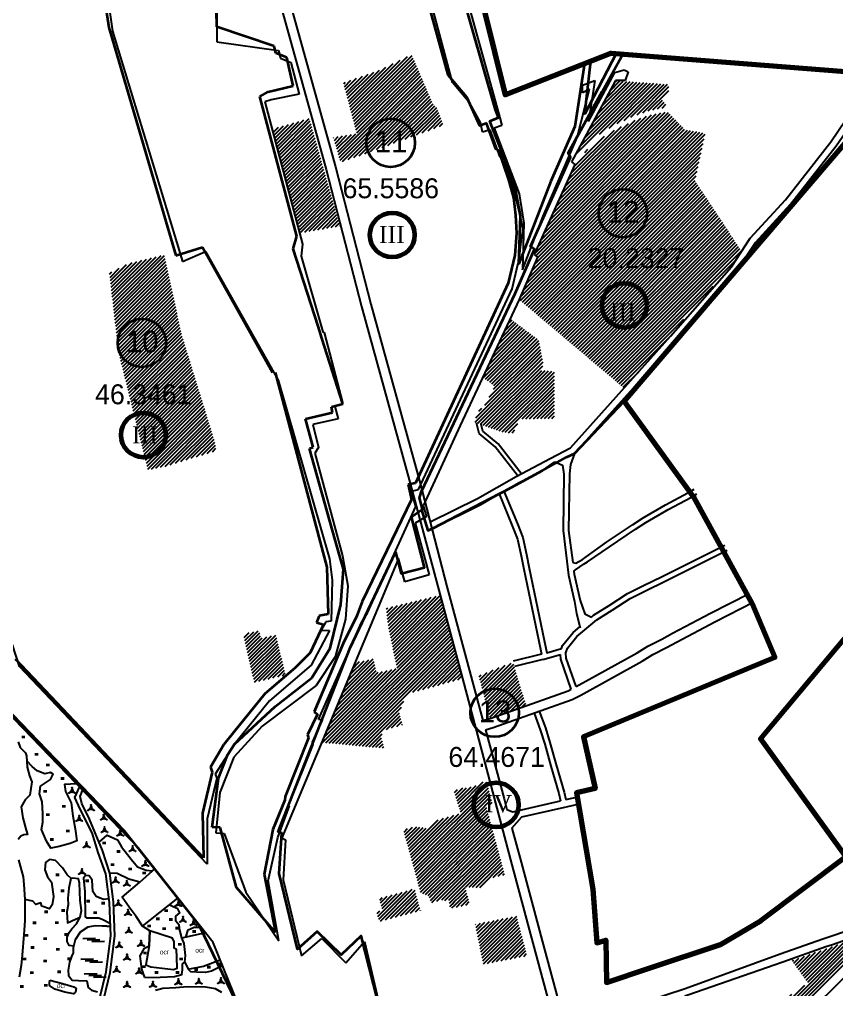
# Model space of a CAD drawing. Header units: millimetres. Extents: x 1378883 to 1389511, y 5662980 to 5673292.
# Drawn here: x 1382890 to 1384079, y 5669874 to 5671286 of the extents above; entities that cross this region are included whole.
import ezdxf
from ezdxf.enums import TextEntityAlignment as Align

# ---------------------------------------------------------------- set-up
doc = ezdxf.new("R2010")
doc.units = ezdxf.units.MM
doc.layers.add('_5Інше', color=252, linetype='Continuous', lineweight=25)
for name, color, linetype in [('N-raion', 1, 'Continuous'), ('zona', 3, 'Continuous'), ('вулиці', 7, 'Continuous'), ('ВулНазва', 7, 'Continuous'), ('КартаСкан', 252, 'Continuous'), ('межа по генплану', 7, 'Continuous'), ('район', 6, 'Continuous'), ('Умовні познач', 7, 'Continuous')]:
    doc.layers.add(name, color=color, linetype=linetype)
doc.layers.get('ВулНазва').off()
picture_1 = doc.add_image_def('image1.tif', size_in_pixel=(29607, 29619))
pattern_1 = [(45, (2.4066, 2.8008), (-2.6516504294, 2.6516504294), [])]

# ---------------------------------------------------------------- blocks, each defined once
blk = doc.blocks.new('ЛвЗд')
at = {"layer": '_5Інше', "color": 204, "linetype": 'Continuous'}
for points in [[(46603.769, 28972.58), (46451, 29558)], [(46264.21, 29411.126), (46261.16, 29033.646)], [(46082.469, 29244.72), (46109.104, 29050.417)], [(46589, 29228), (46672.255, 28920.883)], [(46109.104, 29050.417), (46209.178, 28714.395)], [(46261.16, 29033.646), (46350.786, 29020.939)], [(46350.786, 29020.939), (46353.526, 29009.557)], [(46353.526, 29009.557), (46368.51, 29003.339)], [(46368.51, 29003.339), (46380.56, 28956.866)], [(46801.007, 28914.484), (46840.037, 28985.805)], [(46840.037, 28985.805), (46853.45, 28989.738)], [(46853.45, 28989.738), (46859.46, 28986.731)], [(46859.46, 28986.731), (46854.824, 28974.25)], [(46628.874, 28942.365), (46603.769, 28972.58)], [(46792.735, 28967.804), (46810.959, 28974.523)], [(46792.864, 28956.649), (46792.735, 28967.804)], [(46810.959, 28974.523), (46801.007, 28914.484)], [(46840.868, 28973.992), (46823.911, 28942.454)], [(46854.824, 28974.25), (46840.868, 28973.992)], [(46339.661, 28948.769), (46330.216, 28946.004)], [(46380.56, 28956.866), (46339.661, 28948.769)], [(46784.64, 28891.653), (46802.92, 28961.902)], [(46802.92, 28961.902), (46792.864, 28956.649)], [(46330.216, 28946.004), (46383.96, 28738.523)], [(46644.196, 28914.119), (46628.874, 28942.365)], [(46823.911, 28942.454), (46775.975, 28855.858)], [(46672.255, 28920.883), (46675.193, 28909.679)], [(46647.005, 28900.245), (46644.196, 28914.119)], [(46675.193, 28909.679), (46663.968, 28905.836)], [(46657.931, 28903.549), (46647.005, 28900.245)], [(46672.381, 28863.278), (46657.931, 28903.549)], [(46663.968, 28905.836), (46699.824, 28809.95)], [(46734.546, 28777.267), (46784.64, 28891.653)], [(46673.781, 28863.677), (46672.381, 28863.278)], [(46684.823, 28837.645), (46673.781, 28863.677)], [(46780.917, 28852.084), (46720.884, 28721.378)], [(46775.975, 28855.858), (46780.917, 28852.084)], [(46693.989, 28808.494), (46684.823, 28837.645)], [(46699.911, 28782.011), (46693.989, 28808.494)], [(46699.824, 28809.95), (46706.319, 28767.198)], [(46705.415, 28758.83), (46699.911, 28782.011)], [(46704.12, 28699.019), (46734.546, 28777.267)], [(46706.319, 28767.198), (46704.12, 28699.019)], [(46701.41, 28732.807), (46705.415, 28758.83)], [(46383.96, 28738.523), (46381.621, 28721.157)], [(46209.178, 28714.395), (46242.84, 28728.604)], [(46242.84, 28728.604), (46347.136, 28540.541)], [(46698.457, 28707.956), (46701.41, 28732.807)], [(46381.621, 28721.157), (46412.887, 28610.476)], [(46688.774, 28671.443), (46697.599, 28708.796)], [(46697.599, 28708.796), (46698.457, 28707.956)], [(46726.048, 28717.761), (46698.955, 28656.266)], [(46720.884, 28721.378), (46726.048, 28717.761)], [(46550.607, 28380.221), (46688.774, 28671.443)], [(46698.955, 28656.266), (46611.815, 28472.916)], [(46412.887, 28610.476), (46414.803, 28609.783)], [(46414.803, 28609.783), (46441.206, 28505.677)], [(46347.136, 28540.541), (46420.436, 28279.844)], [(45968.277, 28125.852), (45841.304, 28526.063)], [(46441.206, 28505.677), (46429.405, 28502.023)], [(46429.405, 28502.023), (46434.361, 28483.708)], [(46434.361, 28483.708), (46397.397, 28475.858)], [(46397.397, 28475.858), (46405.606, 28442.188)], [(46611.815, 28472.916), (46557.181, 28356.285)], [(46405.606, 28442.188), (46399.952, 28433.939)], [(46399.952, 28433.939), (46439.312, 28284.151)], [(46540.577, 28377.931), (46550.607, 28380.221)], [(46546.446, 28355.562), (46540.577, 28377.931)], [(46475.198, 28201.242), (46546.446, 28355.562)], [(46557.181, 28356.285), (46562.072, 28340.892)], [(46562.072, 28340.892), (46545.527, 28331.027)], [(46545.527, 28331.027), (46565.672, 28255.99)], [(46520.792, 28279.703), (46348.954, 27874.137)], [(46420.436, 28279.844), (46424.243, 28248.984)], [(46439.312, 28284.151), (46446.822, 28240.345)], [(46529.844, 28245.762), (46520.792, 28279.703)], [(46424.243, 28248.984), (46422.382, 28189.147)], [(46565.672, 28255.99), (46529.844, 28245.762)], [(46446.822, 28240.345), (46443.136, 28192.046)], [(46466.319, 28187), (46475.198, 28201.242)], [(46403, 28046), (46466.319, 28187)], [(46414.659, 28188.343), (46407.612, 28176.12)], [(46422.382, 28189.147), (46414.659, 28188.343)], [(46443.136, 28192.046), (46428.045, 28137.126)], [(46420.033, 28175.434), (46393.006, 28125.111)], [(46407.612, 28176.12), (46420.033, 28175.434)], [(46139.335, 27860.789), (45882.635, 28130.472)], [(46428.045, 28137.126), (46400.122, 28095.801)], [(46239.973, 27836.262), (45968.277, 28125.852)], [(46393.006, 28125.111), (46331.722, 28073.761)], [(46400.122, 28095.801), (46320.97, 28037.075)], [(46331.722, 28073.761), (46280.677, 28011.043)], [(46394, 28013), (46409, 28045)], [(46409, 28045), (46403, 28046)], [(46320.97, 28037.075), (46279.646, 27992.089)], [(46280.677, 28011.043), (46252.352, 27967.633)], [(46359.295, 27921.749), (46395, 28010)], [(46395, 28010), (46394, 28013)], [(46279.646, 27992.089), (46258.894, 27940.769)], [(46254.764, 27961.789), (46239.997, 27902.338)], [(46252.352, 27967.633), (46254.764, 27961.789)], [(46258.894, 27940.769), (46252.729, 27881.99)], [(46343.068, 27874.678), (46360.159, 27920.699)], [(46360.159, 27920.699), (46359.295, 27921.749)], [(46239.997, 27902.338), (46239.973, 27836.262)], [(46252.729, 27881.99), (46264.615, 27881.109)], [(46264.615, 27881.109), (46295.749, 27795.23)], [(46328.568, 27811.614), (46343.068, 27874.678)], [(46348.954, 27874.137), (46354.23, 27871.073)], [(46354.23, 27871.073), (46350.427, 27812.848)], [(46247.786, 27722.554), (46139.335, 27860.789)], [(46343.485, 27724.419), (46328.568, 27811.614)], [(46350.427, 27812.848), (46376.535, 27701.961)], [(46295.749, 27795.23), (46343.485, 27724.419)], [(46285.81, 27627.336), (46247.786, 27722.554)], [(46376.535, 27701.961), (46406.121, 27727.407)], [(46406.121, 27727.407), (46440.74, 27691.61)], [(46440.74, 27691.61), (46468.222, 27722.705)], [(46468.222, 27722.705), (46489.612, 27629.007)]]:
    blk.add_lwpolyline(points, dxfattribs=at)

msp = doc.modelspace()

# ---------------------------------------------------------------- hatches: boundary and pattern name
at = {"layer": 'вулиці', "lineweight": -2}
h = msp.add_hatch(dxfattribs=at)
h.set_pattern_fill('ANSI31', color=12, scale=30, style=0)
h.set_pattern_definition(pattern_1)
h.paths.add_polyline_path([(1383417.9, 5671214.1), (1383395.1, 5671205.9), (1383361.8, 5671194), (1383381.4, 5671120.2), (1383347.2, 5671114.6), (1383357.7, 5671078.6), (1383387.2, 5671088.8), (1383394.7, 5671091.5), (1383505.6, 5671132), (1383506.5, 5671135.9), (1383496.8, 5671160), (1383493, 5671161.4), (1383461.1, 5671235.5)])
h.paths.add_polyline_path([(1383362.3, 5671156.3), (1383489, 5671156.3), (1383489, 5671163.8), (1383362.3, 5671163.8)], flags=25)
h = msp.add_hatch(dxfattribs=at)
h.set_pattern_fill('ANSI31', color=12, scale=30, style=0)
h.set_pattern_definition(pattern_1)
h.paths.add_polyline_path([(1383806.2, 5671153.6), (1383832, 5671158.7), (1383831.2, 5671162.3), (1383826.2, 5671169), (1383834.9, 5671179.3), (1383835.7, 5671191.8), (1383757.6, 5671197.3), (1383740.9, 5671165.6), (1383694, 5671079.5), (1383710, 5671099.3), (1383728.6, 5671115.7), (1383754.7, 5671132.1), (1383784.5, 5671146)])
h.paths.add_polyline_path([(1383763, 5671168.4), (1383810.5, 5671168.4), (1383810.5, 5671175.9), (1383763, 5671175.9)], flags=24)
h = msp.add_hatch(dxfattribs=at)
h.set_pattern_fill('ANSI31', color=12, scale=30, style=0)
h.set_pattern_definition(pattern_1)
h.paths.add_polyline_path([(1383873.7, 5671051.5), (1383888.3, 5671120.8), (1383858.9, 5671126), (1383833.7, 5671152.2), (1383807.7, 5671147.1), (1383786.8, 5671139.8), (1383757.7, 5671126.2), (1383732.4, 5671110.3), (1383714.6, 5671094.7), (1383698.2, 5671074.5), (1383639.1, 5670944), (1383644.3, 5670940.4), (1383617.7, 5670878.7), (1383770.3, 5670749.8), (1383837.8, 5670825.2), (1383846.9, 5670835.5), (1383845.5, 5670836.8), (1383873.1, 5670867.4), (1383930.6, 5670932.6), (1383941.3, 5670948.9), (1383914.8, 5670989.5)])
h.paths.add_polyline_path([(1383760, 5670938.4), (1383807.5, 5670938.4), (1383807.5, 5670945.9), (1383760, 5670945.9)], flags=24)
h = msp.add_hatch(dxfattribs=at)
h.set_pattern_fill('ANSI31', color=2, scale=30, style=0)
h.set_pattern_definition(pattern_1)
h.paths.add_polyline_path([(1383300, 5670975.9), (1383356.7, 5670985.6), (1383312.3, 5671142.3), (1383258.7, 5671127)])
h.paths.add_polyline_path([(1383256.3, 5671043.7), (1383354.6, 5671043.7), (1383354.6, 5671051.2), (1383256.3, 5671051.2)], flags=9)
h = msp.add_hatch(dxfattribs=at)
h.set_pattern_fill('ANSI31', color=12, scale=30, style=0)
h.set_pattern_definition(pattern_1)
h.paths.add_polyline_path([(1383034.6, 5670801.7), (1383077.2, 5670630.7), (1383103.4, 5670635.8), (1383176.9, 5670658.7), (1383173, 5670676.8), (1383126.5, 5670827.3), (1383101.2, 5670943.8), (1383049.2, 5670931.1), (1383021.2, 5670917.1)])
h.paths.add_polyline_path([(1383014.5, 5670771.2), (1383152.4, 5670771.2), (1383152.4, 5670779.9), (1383014.5, 5670779.9)], flags=9)
h = msp.add_hatch(dxfattribs=at)
h.set_pattern_fill('ANSI31', color=164, scale=30, style=0)
h.set_pattern_definition(pattern_1)
h.paths.add_polyline_path([(1383649.9, 5670800.2), (1383646.7, 5670817.2), (1383645.1, 5670820.5), (1383604.5, 5670850.8), (1383564.6, 5670765.6), (1383582.6, 5670752.1), (1383566, 5670721.7), (1383560, 5670718.4), (1383554.7, 5670706.6), (1383553, 5670699.8), (1383592.9, 5670685.7), (1383602.6, 5670684.4), (1383609.5, 5670684.7), (1383618.2, 5670704.6), (1383669.1, 5670705.5), (1383668.7, 5670774.2), (1383648.8, 5670775.5), (1383652.8, 5670784.7)])
h.paths.add_polyline_path([(1383583.2, 5670722.7), (1383647, 5670722.7), (1383647, 5670731.4), (1383583.2, 5670731.4)], flags=24)
h = msp.add_hatch(dxfattribs=at)
h.set_pattern_fill('ANSI31', color=12, scale=30, style=0)
h.set_pattern_definition(pattern_1)
h.paths.add_polyline_path([(1383440.2, 5670341.4), (1383410.1, 5670335.3), (1383405.7, 5670355.4), (1383378.6, 5670349.9), (1383330.2, 5670233.7), (1383421.2, 5670225.3), (1383416.1, 5670244.1), (1383418.2, 5670245), (1383417, 5670250.4), (1383448.1, 5670259.5), (1383443, 5670276.1), (1383451, 5670297.8), (1383456.8, 5670305.2), (1383535.2, 5670326.5), (1383520.7, 5670379.3), (1383520.8, 5670380.3), (1383502.5, 5670448.2), (1383424.3, 5670429.1), (1383425, 5670422.8), (1383427.1, 5670403.1), (1383428.6, 5670394.8)])
h.paths.add_polyline_path([(1383405.8, 5670305.4), (1383452.9, 5670305.4), (1383452.9, 5670311.7), (1383405.8, 5670311.7)], flags=24)
h = msp.add_hatch(dxfattribs=at)
h.set_pattern_fill('ANSI31', color=12, scale=30, style=0)
h.set_pattern_definition([(45, (-5.4457, -3.591), (-2.6516504294, 2.6516504294), [])])
h.paths.add_polyline_path([(1383277.8, 5670331.7), (1383263.5, 5670390), (1383242, 5670385.8), (1383239, 5670396.4), (1383218.4, 5670392.3), (1383216.4, 5670389.4), (1383232.1, 5670321.2)])
h.paths.add_polyline_path([(1383224.3, 5670355.2), (1383271.4, 5670355.2), (1383271.4, 5670361.5), (1383224.3, 5670361.5)], flags=24)
h = msp.add_hatch(dxfattribs=at)
h.set_pattern_fill('ANSI31', color=2, scale=30, style=0)
h.set_pattern_definition(pattern_1)
h.paths.add_polyline_path([(1383575.4, 5670268.8), (1383587.5, 5670272.8), (1383628.1, 5670287.2), (1383618.9, 5670316), (1383608.9, 5670350.2), (1383604.9, 5670348.8), (1383596.7, 5670345.7), (1383558.8, 5670330.8)])
h.paths.add_polyline_path([(1383562, 5670307.5), (1383622.8, 5670307.5), (1383622.8, 5670312.5), (1383562, 5670312.5)], flags=25)
h = msp.add_hatch(dxfattribs=at)
h.set_pattern_fill('ANSI31', color=2, scale=30, style=0)
h.set_pattern_definition(pattern_1)
h.paths.add_polyline_path([(1383570, 5670177.3), (1383560.8, 5670174.8), (1383561.6, 5670172.6), (1383540.8, 5670167), (1383540.3, 5670168.9), (1383522.4, 5670163.4), (1383532.7, 5670130.8), (1383569.5, 5670141.7), (1383578.7, 5670144.4)])
h.paths.add_polyline_path([(1383520.8, 5670148.6), (1383580, 5670148.6), (1383580, 5670156.1), (1383520.8, 5670156.1)], flags=9)
h = msp.add_hatch(dxfattribs=at)
h.set_pattern_fill('ANSI31', color=2, scale=30, style=0)
h.set_pattern_definition(pattern_1)
h.paths.add_polyline_path([(1383569.5, 5670141.6), (1383532.7, 5670130.7), (1383493.7, 5670119.2), (1383485.1, 5670108.3), (1383487, 5670100.4), (1383502.8, 5670105.1), (1383513.1, 5670098.5), (1383518.1, 5670097.4), (1383538.8, 5670022.8), (1383562.2, 5670022.4), (1383569.6, 5670031.6), (1383573.2, 5670033.3), (1383580.9, 5670037.3), (1383596.7, 5670040.9)])
h.paths.add_polyline_path([(1383497.2, 5670088.4), (1383603, 5670088.4), (1383603, 5670095.9), (1383497.2, 5670095.9)], flags=9)
h = msp.add_hatch(dxfattribs=at)
h.set_pattern_fill('ANSI31', color=2, scale=30, style=0)
h.set_pattern_definition(pattern_1)
h.paths.add_polyline_path([(1383518.1, 5670097.4), (1383513.1, 5670098.5), (1383502.8, 5670105.1), (1383487, 5670100.4), (1383485.1, 5670108.3), (1383466.3, 5670111.2), (1383449, 5670106.4), (1383455.4, 5670083.6), (1383525.4, 5670070.4)])
h.paths.add_polyline_path([(1383525.4, 5670070.4), (1383455.4, 5670083.6), (1383456.1, 5670080.8), (1383458.1, 5670073.9), (1383461.2, 5670062.6), (1383468.6, 5670035.5), (1383528.8, 5670057.7)])
h.paths.add_polyline_path([(1383510.8, 5670088.2), (1383589.3, 5670088.2), (1383589.3, 5670096.1), (1383510.8, 5670096.1)], flags=9)
h.paths.add_polyline_path([(1383454.2, 5670049.8), (1383529.9, 5670049.8), (1383529.9, 5670059.7), (1383454.2, 5670059.7)], flags=9)
h = msp.add_hatch(dxfattribs=at)
h.set_pattern_fill('ANSI31', color=2, scale=30, style=0)
h.set_pattern_definition(pattern_1)
h.paths.add_polyline_path([(1383532.5, 5670044.2), (1383528.8, 5670057.7), (1383468.6, 5670035.5), (1383470.5, 5670028.4), (1383472.1, 5670022.5), (1383543.3, 5670007.2), (1383538.8, 5670022.8)])
h.paths.add_polyline_path([(1383454.2, 5670049.8), (1383529.9, 5670049.8), (1383529.9, 5670059.7), (1383454.2, 5670059.7)], flags=9)
h = msp.add_hatch(dxfattribs=at)
h.set_pattern_fill('ANSI31', color=2, scale=30, style=0)
h.set_pattern_definition(pattern_1)
h.paths.add_polyline_path([(1383413.9, 5670006.4), (1383418.7, 5669989.5), (1383410, 5669987.1), (1383414, 5669972.8), (1383473.9, 5669989), (1383465.3, 5670020.6)])
h.paths.add_polyline_path([(1383403.3, 5669994.8), (1383489.6, 5669994.8), (1383489.6, 5670003.5), (1383403.3, 5670003.5)], flags=9)
h = msp.add_hatch(dxfattribs=at)
h.set_pattern_fill('ANSI31', color=2, scale=30, style=0)
h.set_pattern_definition(pattern_1)
h.paths.add_polyline_path([(1383532.4, 5670009.6), (1383498.9, 5670016.8), (1383502.5, 5670003.7), (1383507, 5670004.9), (1383510.6, 5670002.6), (1383515.1, 5670003.8), (1383517.1, 5669992), (1383517.7, 5669992.1), (1383521, 5669996.1), (1383520.5, 5669996), (1383519.6, 5670001), (1383526.2, 5670002.2)])
h.paths.add_polyline_path([(1383498.9, 5670016.8), (1383472.1, 5670022.5), (1383474.2, 5670014.8), (1383486.4, 5670010.1), (1383489.2, 5670000.2), (1383490.9, 5670000.6), (1383502.5, 5670003.7)])
h = msp.add_hatch(dxfattribs=at)
h.set_pattern_fill('ANSI31', color=2, scale=30, style=0)
h.set_pattern_definition(pattern_1)
h.paths.add_polyline_path([(1383543.3, 5670007.2), (1383532.4, 5670009.6), (1383526.2, 5670002.2), (1383529.4, 5670002.8), (1383530.3, 5669997.8), (1383546.1, 5669997.9)])
h.paths.add_polyline_path([(1383546.1, 5669997.9), (1383530.3, 5669997.8), (1383521, 5669996.1), (1383517.7, 5669992.1)])
h = msp.add_hatch(dxfattribs=at)
h.set_pattern_fill('ANSI31', color=2, scale=30, style=0)
h.set_pattern_definition(pattern_1)
h.paths.add_polyline_path([(1383519.6, 5670001), (1383520.5, 5669996), (1383530.3, 5669997.8), (1383529.4, 5670002.8)])
h = msp.add_hatch(dxfattribs=at)
h.set_pattern_fill('ANSI31', color=12, scale=30, style=0)
h.set_pattern_definition(pattern_1)
h.paths.add_polyline_path([(1383613.8, 5669980.9), (1383553.7, 5669968.8), (1383565.4, 5669910.6), (1383629.2, 5669922.9)])
h.paths.add_polyline_path([(1383552.3, 5669943.5), (1383633.9, 5669943.5), (1383633.9, 5669951), (1383552.3, 5669951)], flags=9)
h = msp.add_hatch(dxfattribs=at)
h.set_pattern_fill('ANSI31', color=5, scale=30, style=0)
h.set_pattern_definition(pattern_1)
h.paths.add_polyline_path([(1384014.5, 5669916), (1384037.8, 5669884), (1384021.8, 5669871), (1384006.8, 5669862.4), (1384001.4, 5669858.8), (1383987.2, 5669854.3), (1383980.7, 5669860.3), (1383970.4, 5669849.9), (1383954.9, 5669839.4), (1383988.8, 5669805.4), (1384114.9, 5669930), (1384099.6, 5669945.4)])
h.paths.add_polyline_path([(1384046.6, 5669904.3), (1384077.1, 5669904.3), (1384077.1, 5669910.5), (1384046.6, 5669910.5)], flags=24)
h.paths.add_polyline_path([(1383968.8, 5669762.1), (1384055.4, 5669845.1), (1384038.8, 5669862.5), (1383952.2, 5669779.4)], flags=9)

# ---------------------------------------------------------------- linework, layer by layer
at = {"layer": 'N-raion', "color": 1, "lineweight": 35}
for centre in [(1383430.4, 5671106.7), (1383768.4, 5671004.2), (1383068.3, 5670815.3), (1383581.8, 5670276.7)]:
    msp.add_circle(centre, 35.2, dxfattribs=at)
at = {"layer": 'zona', "color": 3, "lineweight": 60}
for centre in [(1383432.7, 5670972.5), (1383770.6, 5670870), (1383070.6, 5670681.1), (1383584, 5670142.6)]:
    msp.add_circle(centre, 32.5, dxfattribs=at)
at = {"layer": 'вулиці', "color": 7, "lineweight": -2}
for p, q in [((1382894.8, 5670239.7), (1382894.8, 5670243.3)), ((1382897.2, 5670239.7), (1382897.2, 5670243.3)), ((1382914.1, 5670214.4), (1382914.1, 5670218)), ((1382916.5, 5670214.4), (1382916.5, 5670218)), ((1382930.5, 5670198.9), (1382930.5, 5670202.5)), ((1382932.9, 5670198.9), (1382932.9, 5670202.5)), ((1382952, 5670179.3), (1382952, 5670182.9)), ((1382954.4, 5670179.3), (1382954.4, 5670182.9)), ((1382926.5, 5670160.6), (1382926.5, 5670164.2)), ((1382928.9, 5670160.6), (1382928.9, 5670164.2)), ((1382953.6, 5670138.6), (1382953.6, 5670142.2)), ((1382956, 5670138.6), (1382956, 5670142.2)), ((1382930.3, 5670126.5), (1382930.3, 5670130.1)), ((1382932.7, 5670126.5), (1382932.7, 5670130.1)), ((1382959.5, 5670102.9), (1382959.5, 5670106.5)), ((1382961.9, 5670102.9), (1382961.9, 5670106.5)), ((1382936.2, 5670090.3), (1382936.2, 5670093.9)), ((1382938.6, 5670090.3), (1382938.6, 5670093.9)), ((1382944.4, 5670038.9), (1382944.4, 5670042.5)), ((1382946.8, 5670038.9), (1382946.8, 5670042.5)), ((1382987.9, 5670030.3), (1382987.9, 5670033.9)), ((1382990.3, 5670030.3), (1382990.3, 5670033.9)), ((1382951.6, 5670015.7), (1382951.6, 5670019.3)), ((1382954, 5670015.7), (1382954, 5670019.3)), ((1382989, 5670000.6), (1382989, 5670004.2)), ((1382991.4, 5670000.6), (1382991.4, 5670004.2)), ((1383010.9, 5669997.7), (1383010.9, 5670001.3)), ((1383013.3, 5669997.7), (1383013.3, 5670001.3)), ((1382927.9, 5669985), (1382927.9, 5669988.6)), ((1382930.3, 5669985), (1382930.3, 5669988.6)), ((1382952.6, 5669987), (1382952.6, 5669990.6)), ((1382955, 5669987), (1382955, 5669990.6)), ((1382999.3, 5669983.9), (1382999.3, 5669987.5)), ((1383001.7, 5669983.9), (1383001.7, 5669987.5)), ((1382911.2, 5669969.1), (1382911.2, 5669972.7)), ((1382913.6, 5669969.1), (1382913.6, 5669972.7)), ((1382943.4, 5669969.3), (1382943.4, 5669972.9)), ((1382945.8, 5669969.3), (1382945.8, 5669972.9)), ((1382899.5, 5669950.8), (1382899.5, 5669954.4)), ((1382901.9, 5669950.8), (1382901.9, 5669954.4)), ((1382926.4, 5669946), (1382926.4, 5669949.6)), ((1382928.8, 5669946), (1382928.8, 5669949.6)), ((1382957.3, 5669952), (1382957.3, 5669955.6)), ((1382959.7, 5669952), (1382959.7, 5669955.6)), ((1382908.2, 5669933.1), (1382908.2, 5669936.7)), ((1382910.6, 5669933.1), (1382910.6, 5669936.7)), ((1382945.1, 5669930.6), (1382945.1, 5669934.2)), ((1382947.5, 5669930.6), (1382947.5, 5669934.2)), ((1382896.7, 5669916.4), (1382896.7, 5669920)), ((1382899.1, 5669916.4), (1382899.1, 5669920)), ((1382926.7, 5669913.4), (1382926.7, 5669917)), ((1382929.1, 5669913.4), (1382929.1, 5669917)), ((1382961.6, 5669916.7), (1382961.6, 5669920.3)), ((1382964, 5669916.7), (1382964, 5669920.3)), ((1382907, 5669896.6), (1382907, 5669900.2)), ((1382909.4, 5669896.6), (1382909.4, 5669900.2)), ((1382947.1, 5669897.6), (1382947.1, 5669901.2)), ((1382949.5, 5669897.6), (1382949.5, 5669901.2)), ((1382892.5, 5669876.4), (1382892.5, 5669880)), ((1382894.9, 5669876.4), (1382894.9, 5669880)), ((1382927.4, 5669877.9), (1382927.4, 5669881.5)), ((1382929.8, 5669877.9), (1382929.8, 5669881.5))]:
    msp.add_line(p, q, dxfattribs=at)
at = {"layer": 'вулиці', "color": 7}
for p, q in [((1383012.6, 5670085.4), (1383012.6, 5670089)), ((1383015, 5670085.4), (1383015, 5670089)), ((1383033.3, 5670073), (1383033.3, 5670076.6)), ((1383035.7, 5670073), (1383035.7, 5670076.6)), ((1383024.4, 5670053.8), (1383024.4, 5670057.4)), ((1383026.8, 5670053.8), (1383026.8, 5670057.4)), ((1383050.1, 5670047.4), (1383050.1, 5670051)), ((1383052.5, 5670047.4), (1383052.5, 5670051)), ((1383070.8, 5670041.5), (1383070.8, 5670045.1)), ((1383073.2, 5670041.5), (1383073.2, 5670045.1)), ((1383090.6, 5669974.9), (1383090.6, 5669978.5)), ((1383093, 5669974.9), (1383093, 5669978.5)), ((1383102.8, 5669986.7), (1383102.8, 5669990.3)), ((1383105.2, 5669986.7), (1383105.2, 5669990.3)), ((1383078.1, 5669964.5), (1383078.1, 5669968.1)), ((1383080.5, 5669964.5), (1383080.5, 5669968.1)), ((1383099.6, 5669960.5), (1383099.6, 5669964.1)), ((1383102, 5669960.5), (1383102, 5669964.1)), ((1383109.7, 5669973.9), (1383109.7, 5669977.5)), ((1383112.1, 5669973.9), (1383112.1, 5669977.5)), ((1383118.5, 5669961.2), (1383118.5, 5669964.8)), ((1383120.9, 5669961.2), (1383120.9, 5669964.8)), ((1383143.5, 5669956.4), (1383143.5, 5669960)), ((1383145.9, 5669956.4), (1383145.9, 5669960)), ((1383122.7, 5669937.7), (1383122.7, 5669941.3)), ((1383125.1, 5669937.7), (1383125.1, 5669941.3)), ((1383071.9, 5669925), (1383071.9, 5669928.6)), ((1383074.3, 5669925), (1383074.3, 5669928.6)), ((1383070.2, 5669905.1), (1383070.2, 5669908.7)), ((1383072.6, 5669905.1), (1383072.6, 5669908.7)), ((1383124.5, 5669916.4), (1383124.5, 5669920)), ((1383126.9, 5669916.4), (1383126.9, 5669920)), ((1383164.9, 5669904.4), (1383164.9, 5669908)), ((1383167.3, 5669904.4), (1383167.3, 5669908)), ((1383181.7, 5669908.8), (1383181.7, 5669912.4)), ((1383184.1, 5669908.8), (1383184.1, 5669912.4)), ((1383088.8, 5669896.7), (1383088.8, 5669900.3)), ((1383091.2, 5669896.7), (1383091.2, 5669900.3)), ((1383119.2, 5669896.7), (1383119.2, 5669900.3)), ((1383121.6, 5669896.7), (1383121.6, 5669900.3)), ((1383146.2, 5669900.9), (1383146.2, 5669904.5)), ((1383148.6, 5669900.9), (1383148.6, 5669904.5))]:
    msp.add_line(p, q, dxfattribs=at)
for points in [[(1383111.9, 5671900.8), (1383145.8, 5671763.9), (1383179.7, 5671640.4), (1383231.3, 5671451.4), (1383267.8, 5671316.8), (1383336.5, 5671068.1), (1383388, 5670868.4), (1383458.9, 5670610.8), (1383502.5, 5670448.2), (1383535.2, 5670326.5), (1383606.7, 5670055.4), (1383637.5, 5669941), (1383667.3, 5669829.4), (1383714.5, 5669655.6), (1383726.2, 5669604.9), (1383729.2, 5669576.5)], [(1383130.1, 5671885.4), (1383159.3, 5671767.5), (1383193.2, 5671644.1), (1383244.8, 5671455), (1383281.3, 5671320.5), (1383350, 5671071.7), (1383401.5, 5670872), (1383472.4, 5670614.4), (1383512.1, 5670460.8), (1383564.6, 5670265.7)], [(1383487.9, 5670554.6), (1383556.9, 5670589), (1383612.9, 5670621), (1383646.2, 5670638.3), (1383662.4, 5670647.1), (1383692, 5670662.7), (1383758.8, 5670737), (1383837.8, 5670825.2), (1383926.4, 5670926.2), (1383953.9, 5670968.1), (1384004.9, 5671023.8), (1384070.9, 5671108.4), (1384092.6, 5671139.6)], [(1383698, 5670654.4), (1383766.2, 5670730.3), (1383845.3, 5670818.6), (1383934.4, 5670920.1), (1383961.8, 5670961.9), (1384012.6, 5671017.3), (1384078.9, 5671102.4), (1384100.8, 5671133.9)], [(1383615, 5670622.1), (1383582.7, 5670664.1), (1383559.1, 5670683.6), (1383555.3, 5670699)], [(1383620.4, 5670625), (1383587, 5670668.3), (1383564.5, 5670687), (1383562.1, 5670696.6)], [(1383595.2, 5670599.4), (1383617.7, 5670612.3), (1383651.4, 5670629.7), (1383669.5, 5670642.1)], [(1383669.5, 5670642.1), (1383680.4, 5670637.3), (1383682.6, 5670624.3), (1383681.5, 5670542), (1383689.5, 5670477.3), (1383698.2, 5670438.8), (1383701.1, 5670421.2), (1383706.1, 5670400.6)], [(1383698, 5670654.4), (1383692.3, 5670638.4), (1383690.6, 5670624.9), (1383689.5, 5670542.4), (1383695.4, 5670495.4)], [(1383595.2, 5670599.4), (1383614.9, 5670552.1), (1383622.9, 5670532), (1383628.2, 5670507), (1383632, 5670487.4), (1383656.3, 5670371), (1383657.7, 5670364.2), (1383678.9, 5670370.1)], [(1383695.4, 5670495.4), (1383699.8, 5670494.8), (1383709.6, 5670499.8), (1383714.8, 5670503.6), (1383744.5, 5670525), (1383782.3, 5670550.6), (1383797.8, 5670560.5), (1383830.4, 5670579.7), (1383863.2, 5670597.1), (1383872.1, 5670602.4)], [(1383492.3, 5670545.7), (1383561.6, 5670580.2), (1383588.2, 5670595.4)], [(1383588.2, 5670595.4), (1383607.5, 5670549), (1383615.2, 5670529.7), (1383620.4, 5670505.4), (1383624.2, 5670485.9), (1383648.4, 5670369.4), (1383650, 5670362.1)], [(1383696.9, 5670483.1), (1383699.7, 5670484.8), (1383711.9, 5670493.8), (1383717.1, 5670496.5), (1383749.1, 5670518.5), (1383786.7, 5670544), (1383802, 5670553.7), (1383834.3, 5670572.7), (1383867.1, 5670590.1), (1383876.2, 5670595.5)], [(1383722.6, 5670416.2), (1383725.6, 5670418.8), (1383748.5, 5670432.8), (1383775.2, 5670450.2), (1383798.5, 5670461.9), (1383825.6, 5670475.1), (1383848.8, 5670486.6), (1383916.7, 5670520.6)], [(1383700.4, 5670314.9), (1383685.8, 5670356.5), (1383685.3, 5670364), (1383687.6, 5670370.9), (1383701.6, 5670387.7), (1383730.3, 5670412.3), (1383752.8, 5670426), (1383779.2, 5670443.3), (1383802.1, 5670454.8), (1383829.1, 5670468), (1383852.4, 5670479.4), (1383920.3, 5670513.5)], [(1383696.9, 5670483.1), (1383697.4, 5670478.7), (1383706.1, 5670440.3), (1383713.1, 5670420.8), (1383722.6, 5670416.2)], [(1383700.4, 5670314.9), (1383789.4, 5670364.2), (1383804.9, 5670373.6), (1383825.2, 5670384.1), (1383840.7, 5670392.6), (1383895.8, 5670421.6), (1383952.4, 5670450.6)], [(1383568.3, 5670252.1), (1383579.6, 5670255.2), (1383694.6, 5670295.9), (1383707.1, 5670302.6), (1383796.4, 5670352.1), (1383811.8, 5670361.4), (1383831.7, 5670371.7), (1383847.3, 5670380.2), (1383902.3, 5670409.2), (1383958.8, 5670438.2)], [(1383678.9, 5670370.1), (1383680.4, 5670374.8), (1383695.9, 5670393.4), (1383705.8, 5670401.8)], [(1383650, 5670362.1), (1383608.7, 5670352)], [(1383651.7, 5670354.3), (1383677.5, 5670361.4)], [(1383693.2, 5670311), (1383677.9, 5670354.9), (1383677.5, 5670361.4)], [(1383651.7, 5670354.3), (1383610.6, 5670344.2)], [(1383564.6, 5670265.7), (1383575.4, 5670268.6), (1383688.9, 5670308.7), (1383693.2, 5670311)], [(1383639.1, 5670276.2), (1383648, 5670252.1), (1383654.6, 5670231.1), (1383663.7, 5670198.8), (1383675.3, 5670159), (1383677.7, 5670148.5)], [(1383646.6, 5670278.9), (1383655.6, 5670254.7), (1383662.3, 5670233.4), (1383671.4, 5670201), (1383683.1, 5670161), (1383685.5, 5670150.3)], [(1383568.3, 5670252.1), (1383595.4, 5670151.4), (1383599.5, 5670136)], [(1382888.2, 5670234.4), (1382891.2, 5670226.4), (1382898.8, 5670218.6), (1382900.2, 5670213.8), (1382901.4, 5670197.5), (1382904.7, 5670184.8), (1382908.2, 5670176.3), (1382905.1, 5670157), (1382898.6, 5670150), (1382892.4, 5670139.8), (1382894.8, 5670123.9), (1382899.9, 5670106), (1382901.8, 5670099.7), (1382896.7, 5670099), (1382891.9, 5670097.2), (1382888.1, 5670092.3)], [(1383599.5, 5670136), (1383608.1, 5670132.6), (1383677.7, 5670148.5)], [(1383685.5, 5670150.3), (1383705.3, 5670154.7)], [(1383606.9, 5670108.5), (1383621.2, 5670125.4), (1383707.6, 5670144.8)], [(1383606.9, 5670108.5), (1383620.2, 5670059.1), (1383651, 5669944.6), (1383680.8, 5669833), (1383684.5, 5669818.1)], [(1382888.6, 5670062.7), (1382893.3, 5670046.7), (1382895.3, 5670038), (1382896.4, 5670026.9), (1382897.9, 5670004.8), (1382898.1, 5670000), (1382897.7, 5669973.9), (1382896.3, 5669953.9), (1382894.3, 5669924), (1382892.4, 5669908.9), (1382889.5, 5669891.8)], [(1383684.5, 5669818.1), (1383859.1, 5669875.2), (1383997.4, 5669925.5), (1384059.7, 5669947.6), (1384069.5, 5669950.8), (1384116.7, 5669967.1), (1384160.2, 5669978.5)], [(1383777.6, 5669586.5), (1383918.1, 5669721.1), (1384168.7, 5669968.3)], [(1383858.6, 5669864.5), (1383862.8, 5669865.8), (1384001.3, 5669914.2), (1384063.6, 5669936.2), (1384073.3, 5669939.4), (1384120.2, 5669955.6), (1384168.4, 5669968.2), (1384168.7, 5669968.3)]]:
    msp.add_lwpolyline(points, dxfattribs=at)
at = {"layer": 'вулиці', "color": 7, "lineweight": -2}
for points in [[(1382973, 5670173.1), (1382955.6, 5670172.2), (1382957, 5670161.9), (1382965.4, 5670145.8), (1382968, 5670126.7), (1382971.3, 5670107.6), (1382973.4, 5670090.4), (1382963.8, 5670086.4), (1382948, 5670081.8), (1382935.6, 5670079.5), (1382929.7, 5670089.6), (1382922, 5670107), (1382923.9, 5670117.3), (1382924.3, 5670130.1), (1382923, 5670147.1), (1382919.5, 5670158.8), (1382920.7, 5670169.9), (1382935.3, 5670179.8), (1382939.2, 5670187.2), (1382935.3, 5670189.9), (1382927.1, 5670187.9), (1382916.1, 5670192.1), (1382908.5, 5670198.5), (1382900.7, 5670206.8)], [(1382792.9, 5669527.6), (1382815.1, 5669580.9), (1382837.3, 5669616.9), (1382864.1, 5669654.8), (1382903.9, 5669697.8), (1382919.8, 5669717.4), (1382941.3, 5669740.3), (1382968.6, 5669779.2), (1382991.2, 5669818), (1383002.3, 5669844.3), (1383007, 5669861.6), (1383016.2, 5669899.4), (1383023.1, 5669952), (1383021.3, 5670000.7), (1383015.7, 5670042.2), (1383004.6, 5670073.4), (1382995.8, 5670101.8), (1382978.7, 5670136.6), (1382970.6, 5670153.2), (1382977.4, 5670168.6)], [(1383008.1, 5669842.7), (1383012.8, 5669860.1), (1383022.1, 5669898.3), (1383029.1, 5669951.7), (1383027.2, 5670001.2), (1383021.6, 5670043.2), (1383011.1, 5670076.3), (1382992, 5670121.6), (1382981.1, 5670144.7), (1382978.5, 5670155), (1382982.1, 5670163.6)], [(1383005.9, 5670088.5), (1383017.7, 5670098.3), (1383032.7, 5670091.6), (1383038.5, 5670081.5), (1383052.6, 5670063.7), (1383062.1, 5670052.2), (1383074.5, 5670047.6), (1383083.9, 5670046.5)], [(1382965.3, 5670035.3), (1382959.7, 5670040.8), (1382952.6, 5670051.1), (1382942.8, 5670061.5), (1382933.8, 5670063.3), (1382927.8, 5670058.7), (1382926.9, 5670048.1), (1382931, 5670037.6), (1382936.7, 5670029.9), (1382939.5, 5670009), (1382937.9, 5669996.9), (1382934, 5669991.4), (1382922.9, 5669995.3), (1382921.1, 5670000), (1382914.1, 5669997.4), (1382909.7, 5670002.3), (1382897.9, 5670004.8)], [(1383065.1, 5670030.1), (1383083.9, 5670046.5), (1383087, 5670049.4)], [(1382968.9, 5669936.9), (1382962.5, 5669937.7), (1382959.5, 5669943.7), (1382959.8, 5669949.8), (1382962.4, 5669956.8), (1382966.5, 5669962.1), (1382973, 5669969.6), (1382978.5, 5669978.9), (1382980.6, 5669988.6), (1382978.7, 5670003.3), (1382977.6, 5670028.6), (1382976, 5670035), (1382967.9, 5670035.9), (1382964.8, 5670035.2), (1382961.9, 5670021.5), (1382960.4, 5670006.8), (1382960.8, 5669997), (1382959.3, 5669987), (1382960, 5669970.7), (1382971.9, 5669976), (1382978.5, 5669978.9)], [(1383020.6, 5670005.7), (1383012.5, 5670004.9), (1383001.6, 5670009.4), (1382997.1, 5670016.4), (1382996, 5670033.2), (1382991.4, 5670039.2), (1382986.3, 5670039.9), (1382983.5, 5670035.9), (1382985.2, 5670016.1), (1382985.8, 5669979.7), (1382987.5, 5669978.3), (1382999.3, 5669978.1), (1383005.7, 5669978.1), (1383011.7, 5669975.9), (1383022.4, 5669970)], [(1383078.9, 5669937.4), (1383079.7, 5669959.3), (1383069, 5669966), (1383060.1, 5669980.2), (1383049.9, 5669993.6), (1383039.7, 5670008.3), (1383065.1, 5670030.1), (1383049.2, 5670034.2), (1383032.3, 5670042.8), (1383021.6, 5670043.2)], [(1383069, 5669966), (1383120.6, 5670007)], [(1383126.5, 5669948.8), (1383123.6, 5669960.3), (1383122.7, 5669967.5), (1383117.5, 5669973.2), (1383117.7, 5669980.5), (1383123.6, 5669985.4), (1383120.6, 5669991), (1383113.7, 5669994.1), (1383108.2, 5669997.2)], [(1383017.1, 5669965.8), (1383010.3, 5669965.8), (1383000.3, 5669966.5), (1382989.8, 5669964.7), (1382978.3, 5669957.4), (1382971.2, 5669946), (1382968.3, 5669934.3), (1382968.3, 5669927.4), (1382965.9, 5669922), (1382962.8, 5669913.4), (1382960.9, 5669901.8), (1382961.4, 5669894), (1382966.8, 5669887.3), (1382975.9, 5669887), (1382988.1, 5669886.3), (1382990.3, 5669876.8), (1382994.8, 5669872.7), (1383003.5, 5669870.6)], [(1383017.1, 5669965.8), (1383022.6, 5669966.1)], [(1383132.4, 5669950.1), (1383135.6, 5669960.5), (1383144.3, 5669964.5), (1383154.4, 5669964.5)], [(1383072.8, 5669891.3), (1383068.1, 5669903.3), (1383065.9, 5669923), (1383072.3, 5669934.2), (1383078.9, 5669937.4), (1383073.9, 5669909.6), (1383081.5, 5669906.9), (1383114.4, 5669902.7), (1383119.6, 5669904.9), (1383119.1, 5669921), (1383118.7, 5669932.2), (1383115.1, 5669933.8), (1383115.1, 5669943.2), (1383113, 5669948.6), (1383079.7, 5669959.3), (1383078.9, 5669937.4)], [(1383072.8, 5669891.3), (1383094.8, 5669891.5), (1383116, 5669892.7), (1383126.3, 5669895.4), (1383127.4, 5669902.5), (1383127.4, 5669911), (1383131, 5669913.5), (1383131.6, 5669923.1), (1383129.8, 5669940.8), (1383126.5, 5669948.8), (1383155.3, 5669955.2), (1383160.6, 5669956.7)], [(1383131, 5669913.5), (1383135.7, 5669903.6), (1383157.8, 5669907.6), (1383174.3, 5669913.9), (1383182.2, 5669917.1)], [(1383186, 5669907.8), (1383182.4, 5669906.9), (1383169.8, 5669900.5), (1383160.9, 5669898.5), (1383148, 5669899.1), (1383139.4, 5669899.5), (1383135.7, 5669903.6)], [(1382934.5, 5669887.3), (1382952.8, 5669882.3), (1382969.1, 5669877.6), (1382972.8, 5669875.2), (1382971.8, 5669869.8), (1382969, 5669867.6), (1382956.3, 5669869.8), (1382941.5, 5669874.3), (1382933.9, 5669879.7), (1382933.9, 5669883.6), (1382934.5, 5669887.3)], [(1383184.6, 5669869.6), (1383175.6, 5669874.7), (1383161, 5669877), (1383134, 5669877.6), (1383117.5, 5669876.3), (1383098.7, 5669875.1), (1383088.3, 5669872.4)]]:
    msp.add_lwpolyline(points, dxfattribs=at)
at = {"layer": 'вулиці', "color": 7}
for centre, radius in [((1382964.5, 5670161.3), 0.625), ((1382966.7, 5670162.5), 1.25), ((1382966.7, 5670165), 0.625), ((1382966.7, 5670167.5), 0.312), ((1382968.9, 5670161.3), 0.625), ((1382962.4, 5670160), 0.312), ((1382971, 5670160), 0.312), ((1382989.9, 5670134.8), 0.312), ((1382992.1, 5670136.1), 0.625), ((1382994.3, 5670137.3), 1.25), ((1382994.3, 5670139.8), 0.625), ((1382994.3, 5670142.3), 0.312), ((1382996.4, 5670136.1), 0.625), ((1382998.6, 5670134.8), 0.312), ((1382972.8, 5670119.2), 0.312), ((1382974.9, 5670120.5), 0.625), ((1382977.1, 5670121.7), 1.25), ((1382977.1, 5670124.2), 0.625), ((1382977.1, 5670126.7), 0.312), ((1382979.3, 5670120.5), 0.625), ((1382981.4, 5670119.2), 0.312), ((1383008.6, 5670121), 0.312), ((1383010.8, 5670122.3), 0.625), ((1383012.9, 5670123.5), 1.25), ((1383012.9, 5670126), 0.625), ((1383012.9, 5670128.5), 0.312), ((1383015.1, 5670122.3), 0.625), ((1383017.3, 5670121), 0.312), ((1383011.8, 5670104.1), 0.625), ((1383013.9, 5670105.4), 1.25), ((1383013.9, 5670107.9), 0.625), ((1383013.9, 5670110.4), 0.312), ((1383016.1, 5670104.1), 0.625), ((1383036.8, 5670105.2), 0.312), ((1383009.6, 5670102.9), 0.312), ((1383018.3, 5670102.9), 0.312), ((1383032.4, 5670097.7), 0.312), ((1383034.6, 5670099), 0.625), ((1383036.8, 5670100.2), 1.25), ((1383036.8, 5670102.7), 0.625), ((1383038.9, 5670099), 0.625), ((1383041.1, 5670097.7), 0.312), ((1382983.5, 5670080.8), 0.312), ((1382985.7, 5670082.1), 0.625), ((1382987.8, 5670083.3), 1.25), ((1382987.8, 5670085.8), 0.625), ((1382987.8, 5670088.3), 0.312), ((1382990, 5670082.1), 0.625), ((1382992.2, 5670080.8), 0.312), ((1383052.7, 5670076.4), 0.625), ((1383054.9, 5670077.7), 1.25), ((1383054.9, 5670080.2), 0.625), ((1383054.9, 5670082.7), 0.312), ((1383057, 5670076.4), 0.625), ((1383050.5, 5670075.2), 0.312), ((1383059.2, 5670075.2), 0.312), ((1382981, 5670049.3), 0.312), ((1383069.1, 5670053.6), 0.312), ((1383071.2, 5670054.8), 0.625), ((1383073.4, 5670056.1), 1.25), ((1383073.4, 5670058.6), 0.625), ((1383073.4, 5670061.1), 0.312), ((1383075.6, 5670054.8), 0.625), ((1383077.7, 5670053.6), 0.312), ((1382976.7, 5670041.8), 0.312), ((1382978.9, 5670043.1), 0.625), ((1382981, 5670044.3), 1.25), ((1382981, 5670046.8), 0.625), ((1382983.2, 5670043.1), 0.625), ((1382985.4, 5670041.8), 0.312), ((1383030.1, 5670034.5), 0.625), ((1383030.1, 5670037), 0.312), ((1383025.8, 5670029.5), 0.312), ((1383027.9, 5670030.8), 0.625), ((1383030.1, 5670032), 1.25), ((1383032.3, 5670030.8), 0.625), ((1383034.4, 5670029.5), 0.312), ((1383042.1, 5670024.9), 0.312), ((1383044.2, 5670026.1), 0.625), ((1383046.4, 5670027.4), 1.25), ((1383046.4, 5670029.9), 0.625), ((1383046.4, 5670032.4), 0.312), ((1383048.6, 5670026.1), 0.625), ((1383050.7, 5670024.9), 0.312), ((1383029.6, 5669995.9), 0.312), ((1383031.8, 5669997.2), 0.625), ((1383034, 5669998.4), 1.25), ((1383034, 5670000.9), 0.625), ((1383034, 5670003.4), 0.312), ((1383036.1, 5669997.2), 0.625), ((1383038.3, 5669995.9), 0.312), ((1383117.2, 5669995.2), 0.312), ((1383119.3, 5669996.4), 0.625), ((1383121.5, 5669997.7), 1.25), ((1383121.5, 5670000.2), 0.625), ((1383121.5, 5670002.7), 0.312), ((1383123.7, 5669996.4), 0.625), ((1383125.8, 5669995.2), 0.312), ((1383043.9, 5669982.4), 0.312), ((1383046.1, 5669983.6), 0.625), ((1383048.2, 5669984.9), 1.25), ((1383048.2, 5669987.4), 0.625), ((1383048.2, 5669989.9), 0.312), ((1383050.4, 5669983.6), 0.625), ((1383052.6, 5669982.4), 0.312), ((1383128.2, 5669977.3), 0.625), ((1383128.2, 5669979.8), 0.312), ((1383049.3, 5669963.9), 0.312), ((1383123.9, 5669972.3), 0.312), ((1383126, 5669973.5), 0.625), ((1383128.2, 5669974.8), 1.25), ((1383130.4, 5669973.5), 0.625), ((1383132.5, 5669972.3), 0.312), ((1383139.3, 5669967.5), 0.312), ((1383141.4, 5669968.7), 0.625), ((1383143.6, 5669970), 1.25), ((1383143.6, 5669972.5), 0.625), ((1383143.6, 5669975), 0.312), ((1383145.8, 5669968.7), 0.625), ((1383147.9, 5669967.5), 0.312), ((1383045, 5669956.4), 0.312), ((1383047.1, 5669957.7), 0.625), ((1383049.3, 5669958.9), 1.25), ((1383049.3, 5669961.4), 0.625), ((1383051.4, 5669957.7), 0.625), ((1383053.6, 5669956.4), 0.312), ((1383031, 5669935), 0.312), ((1383033.1, 5669936.2), 0.625), ((1383035.3, 5669937.5), 1.25), ((1383035.3, 5669940), 0.625), ((1383035.3, 5669942.5), 0.312), ((1383037.5, 5669936.2), 0.625), ((1383039.6, 5669935), 0.312), ((1383062.8, 5669937.3), 0.312), ((1383065, 5669938.5), 0.625), ((1383067.1, 5669939.8), 1.25), ((1383067.1, 5669942.3), 0.625), ((1383067.1, 5669944.8), 0.312), ((1383069.3, 5669938.5), 0.625), ((1383071.5, 5669937.3), 0.312), ((1383046.7, 5669919.8), 1.25), ((1383046.7, 5669922.3), 0.625), ((1383046.7, 5669924.8), 0.312), ((1383031.4, 5669906.9), 0.312), ((1383042.4, 5669917.3), 0.312), ((1383044.5, 5669918.5), 0.625), ((1383048.9, 5669918.5), 0.625), ((1383051, 5669917.3), 0.312), ((1383027.1, 5669899.4), 0.312), ((1383029.3, 5669900.7), 0.625), ((1383031.4, 5669901.9), 1.25), ((1383031.4, 5669904.4), 0.625), ((1383033.6, 5669900.7), 0.625), ((1383035.8, 5669899.4), 0.312), ((1383060, 5669896.9), 0.312), ((1383062.1, 5669898.1), 0.625), ((1383064.3, 5669899.4), 1.25), ((1383064.3, 5669901.9), 0.625), ((1383064.3, 5669904.4), 0.312), ((1383066.5, 5669898.1), 0.625), ((1383068.6, 5669896.9), 0.312), ((1383044.6, 5669878.6), 0.625), ((1383046.8, 5669879.9), 1.25), ((1383046.8, 5669882.4), 0.625), ((1383046.8, 5669884.9), 0.312), ((1383049, 5669878.6), 0.625), ((1383082.2, 5669878.9), 0.625), ((1383084.4, 5669880.2), 1.25), ((1383084.4, 5669882.7), 0.625), ((1383084.4, 5669885.2), 0.312), ((1383086.6, 5669878.9), 0.625), ((1383117.1, 5669881.5), 0.312), ((1383119.3, 5669882.7), 0.625), ((1383121.5, 5669884), 1.25), ((1383121.5, 5669886.5), 0.625), ((1383121.5, 5669889), 0.312), ((1383123.6, 5669882.7), 0.625), ((1383125.8, 5669881.5), 0.312), ((1383146.9, 5669882.2), 0.312), ((1383149, 5669883.5), 0.625), ((1383151.2, 5669884.7), 1.25), ((1383151.2, 5669887.2), 0.625), ((1383151.2, 5669889.7), 0.312), ((1383153.4, 5669883.5), 0.625), ((1383155.5, 5669882.2), 0.312), ((1383179, 5669882.9), 0.312), ((1383181.2, 5669884.1), 0.625), ((1383183.4, 5669885.4), 1.25), ((1383183.4, 5669887.9), 0.625), ((1383183.4, 5669890.4), 0.312), ((1383185.5, 5669884.1), 0.625), ((1383187.7, 5669882.9), 0.312), ((1383042.5, 5669877.4), 0.312), ((1383051.1, 5669877.4), 0.312), ((1383080.1, 5669877.7), 0.312), ((1383088.7, 5669877.7), 0.312)]:
    msp.add_circle(centre, radius, dxfattribs=at)
at = {"layer": 'межа по генплану', "color": 5, "lineweight": 70}
for points in [[(1383535.2, 5671427.4), (1383596.9, 5671176.5), (1383751.6, 5671237.4), (1384117.2, 5671208.6)], [(1383535.2, 5671427.4), (1383596.9, 5671176.5), (1383751.6, 5671237.4), (1384117.2, 5671208.6)], [(1384102.9, 5671119.6), (1383770.3, 5670730.4), (1383871.3, 5670591.3), (1383956.4, 5670435.4), (1383989.4, 5670357.3), (1383711.3, 5670241.7), (1383728, 5670166.4), (1383700.9, 5670160.4), (1383724.5, 5670019.7), (1383730.7, 5669941.9), (1383743.8, 5669945.6), (1383744.7, 5669884), (1383805.4, 5669904.2), (1383910.7, 5669939.3), (1383969.8, 5669974.2), (1384093, 5670067.2), (1383981.3, 5670221.3), (1383968.5, 5670238.8), (1384155.7, 5670462.3)], [(1384102.9, 5671119.6), (1383770.3, 5670730.4), (1383871.3, 5670591.3), (1383956.4, 5670435.4), (1383989.4, 5670357.3), (1383711.3, 5670241.7), (1383728, 5670166.4), (1383700.9, 5670160.4), (1383724.5, 5670019.7), (1383730.7, 5669941.9), (1383743.8, 5669945.6), (1383744.7, 5669884), (1383805.4, 5669904.2), (1383910.7, 5669939.3), (1383969.8, 5669974.2), (1384093, 5670067.2), (1383981.3, 5670221.3), (1383968.5, 5670238.8), (1384155.7, 5670462.3)]]:
    msp.add_lwpolyline(points, dxfattribs=at)
at = {"layer": 'межа по генплану', "color": 3, "lineweight": 70}
for points in [[(1383535.2, 5671427.4), (1383596.9, 5671176.5), (1383751.6, 5671237.4), (1384117.2, 5671208.6)], [(1383535.2, 5671427.4), (1383596.9, 5671176.5), (1383751.6, 5671237.4), (1384117.2, 5671208.6)], [(1384102.9, 5671119.6), (1383770.3, 5670730.4), (1383871.3, 5670591.3), (1383956.4, 5670435.4), (1383989.4, 5670357.3), (1383711.3, 5670241.7), (1383728, 5670166.4), (1383700.9, 5670160.4), (1383724.5, 5670019.7), (1383730.7, 5669941.9), (1383743.8, 5669945.6), (1383744.7, 5669884), (1383805.4, 5669904.2), (1383910.7, 5669939.3), (1383969.8, 5669974.2), (1384093, 5670067.2), (1383981.3, 5670221.3), (1383968.5, 5670238.8), (1384155.7, 5670462.3)], [(1384102.9, 5671119.6), (1383770.3, 5670730.4), (1383871.3, 5670591.3), (1383956.4, 5670435.4), (1383989.4, 5670357.3), (1383711.3, 5670241.7), (1383728, 5670166.4), (1383700.9, 5670160.4), (1383724.5, 5670019.7), (1383730.7, 5669941.9), (1383743.8, 5669945.6), (1383744.7, 5669884), (1383805.4, 5669904.2), (1383910.7, 5669939.3), (1383969.8, 5669974.2), (1384093, 5670067.2), (1383981.3, 5670221.3), (1383968.5, 5670238.8), (1384155.7, 5670462.3)]]:
    msp.add_lwpolyline(points, dxfattribs=at)
at = {"layer": 'межа по генплану', "color": 2, "lineweight": 70}
for points in [[(1383535.2, 5671427.4), (1383596.9, 5671176.5), (1383751.6, 5671237.4), (1384117.2, 5671208.6)], [(1384102.9, 5671119.6), (1383770.3, 5670730.4), (1383871.3, 5670591.3), (1383956.4, 5670435.4), (1383989.4, 5670357.3), (1383711.3, 5670241.7), (1383728, 5670166.4), (1383700.9, 5670160.4), (1383724.5, 5670019.7), (1383730.7, 5669941.9), (1383743.8, 5669945.6), (1383744.7, 5669884), (1383805.4, 5669904.2), (1383910.7, 5669939.3), (1383969.8, 5669974.2), (1384093, 5670067.2), (1383981.3, 5670221.3), (1383968.5, 5670238.8), (1384155.7, 5670462.3)]]:
    msp.add_lwpolyline(points, dxfattribs=at)
at = {"layer": 'район', "color": 6, "lineweight": 35}
for p, q in [((1383177.6, 5671275.5), (1383170.2, 5671642)), ((1382989.5, 5671475.8), (1383020.3, 5671274.6)), ((1383020.3, 5671274.6), (1383117.6, 5670942.7)), ((1383261, 5671247.4), (1383177.6, 5671275.5)), ((1383263.3, 5671237.4), (1383261, 5671247.4)), ((1383279.3, 5671231.2), (1383263.3, 5671237.4)), ((1383288.5, 5671189.5), (1383279.3, 5671231.2)), ((1383240.1, 5671174.2), (1383252.1, 5671181)), ((1383252.1, 5671181), (1383288.5, 5671189.5)), ((1383294, 5670970.6), (1383240.1, 5671174.2)), ((1383288.6, 5670952.5), (1383294, 5670970.6)), ((1383117.6, 5670942.7), (1383156.4, 5670954.9)), ((1383156.4, 5670954.9), (1383258.5, 5670772.4)), ((1383324.9, 5670839.5), (1383288.6, 5670952.5)), ((1383330.2, 5670822.3), (1383324.9, 5670839.5)), ((1383360.7, 5670726.6), (1383330.2, 5670822.3)), ((1383262.1, 5670772.4), (1383327.9, 5670525.4)), ((1383540.5, 5670770.2), (1383466.7, 5670611.1)), ((1383344.3, 5670722.4), (1383360.7, 5670726.6)), ((1383306.6, 5670704.7), (1383345.8, 5670714.2)), ((1383345.8, 5670714.2), (1383344.3, 5670722.4)), ((1383317.4, 5670663.3), (1383306.6, 5670704.7)), ((1383312.2, 5670661.5), (1383317.4, 5670663.3)), ((1383349.1, 5670529.8), (1383312.2, 5670661.5)), ((1383466.7, 5670611.1), (1383455.9, 5670609.1)), ((1383455.9, 5670609.1), (1383460.9, 5670587.5)), ((1383460.9, 5670587.5), (1383389, 5670438.6)), ((1383361.9, 5670486), (1383349.1, 5670529.8)), ((1383327.9, 5670525.4), (1383337.5, 5670488.7)), ((1383337.5, 5670488.7), (1383339.5, 5670420.3)), ((1383357.9, 5670434.4), (1383361.9, 5670486)), ((1383342.3, 5670370.6), (1383357.9, 5670434.4)), ((1383389, 5670438.6), (1383381.1, 5670418)), ((1383326.6, 5670418), (1383322.7, 5670408.2)), ((1383339.5, 5670420.3), (1383326.6, 5670418)), ((1383381.1, 5670418), (1383361.1, 5670377.5)), ((1383332.7, 5670405.5), (1383313.5, 5670363.8)), ((1383322.7, 5670408.2), (1383332.7, 5670405.5)), ((1383361.1, 5670377.5), (1383319.3, 5670277.9)), ((1382784.3, 5670372.8), (1383042.6, 5670104.7)), ((1383313.5, 5670363.8), (1383291.3, 5670342.1)), ((1383315.8, 5670327.5), (1383342.3, 5670370.6)), ((1383157.8, 5670065.3), (1382884.2, 5670355)), ((1383291.3, 5670342.1), (1383247.2, 5670304.4)), ((1383262.1, 5670285.8), (1383315.8, 5670327.5)), ((1383247.2, 5670304.4), (1383201.7, 5670248.1)), ((1383203.1, 5670231.1), (1383262.1, 5670285.8)), ((1383323.7, 5670274.8), (1383309.5, 5670244.6)), ((1383319.3, 5670277.9), (1383323.7, 5670274.8)), ((1383201.7, 5670248.1), (1383187.8, 5670230.3)), ((1383310.6, 5670240.4), (1383277, 5670154.9)), ((1383309.5, 5670244.6), (1383310.6, 5670240.4)), ((1383187.8, 5670230.3), (1383168.1, 5670197.5)), ((1383193.5, 5670216.1), (1383203.1, 5670231.1)), ((1383179.8, 5670181.7), (1383193.5, 5670216.1)), ((1383170.8, 5670190.3), (1383156.5, 5670130.4)), ((1383168.1, 5670197.5), (1383170.8, 5670190.3)), ((1383170.4, 5670110.4), (1383179.8, 5670181.7)), ((1383276.6, 5670149.3), (1383259.1, 5670106.8)), ((1383277, 5670154.9), (1383276.6, 5670149.3)), ((1383156.5, 5670130.4), (1383157.8, 5670065.3)), ((1383182.3, 5670109.8), (1383170.4, 5670110.4)), ((1383205.8, 5670022.5), (1383182.3, 5670109.8)), ((1383259.1, 5670106.8), (1383246.3, 5670041.8)), ((1383042.6, 5670104.7), (1383151.9, 5669967.1)), ((1383246.3, 5670041.8), (1383262.8, 5669956.7)), ((1383262.8, 5669956.7), (1383205.8, 5670022.5)), ((1383151.9, 5669967.1), (1383204.9, 5669856.1))]:
    msp.add_line(p, q, dxfattribs=at)
for points in [[(1383712.6, 5671222), (1383698.3, 5671130.4), (1383663.6, 5671050.8), (1383616.8, 5670930.4), (1383619.6, 5671000.3), (1383611.7, 5671041.5), (1383604.7, 5671061.7), (1383575, 5671138.2), (1383587.3, 5671143.6), (1383582.8, 5671154.6), (1383496.1, 5671458.1), (1383485, 5671469.5), (1383476.5, 5671505.1), (1383491.1, 5671521.3), (1383480.9, 5671557.7), (1383478.4, 5671566.1), (1383461, 5671628), (1383451.1, 5671634.7), (1383387.4, 5671883.4), (1383413.2, 5671990.8)], [(1383358.2, 5671940.4), (1383352, 5671915), (1383338.6, 5671895.9), (1383350.7, 5671798.7), (1383513.6, 5671205.7), (1383540.9, 5671173.5), (1383559.5, 5671131.9), (1383559.5, 5671131.9), (1383569.4, 5671135.4), (1383582.8, 5671097.9), (1383587.3, 5671095.4), (1383587.3, 5671095.4), (1383602.1, 5671053), (1383609.1, 5671026.5), (1383612.2, 5671001.3), (1383613.8, 5670975.4), (1383611.3, 5670943.1), (1383611.3, 5670943.1), (1383601.3, 5670902.2), (1383540.5, 5670770.2)], [(1383411.7, 5669856.8), (1383387.5, 5669952), (1383358.5, 5669924.1), (1383323.5, 5669958.1), (1383294.9, 5669932.3), (1383267.9, 5670042.7), (1383272.2, 5670101.4), (1383266.7, 5670103.5), (1383371.5, 5670371.4), (1383437.3, 5670510.4), (1383445.6, 5670479.7), (1383479.8, 5670488.4), (1383460.9, 5670562.1), (1383476.7, 5670573.1), (1383472.3, 5670589.6), (1383475.5, 5670599.2), (1383611.8, 5670887.3), (1383639.8, 5670951.7), (1383633.9, 5670955.9), (1383692.3, 5671086), (1383688.7, 5671091.6), (1383738.5, 5671181.5), (1383768.6, 5671236)], [(1383758.6, 5671236.8), (1383712.9, 5671149.1), (1383721.6, 5671225.6)]]:
    msp.add_lwpolyline(points, dxfattribs=at)
at = {"layer": 'район', "lineweight": 35}
msp.add_lwpolyline([(1383475.2, 5670572.1), (1383484.4, 5670542.2), (1383492.3, 5670545.7), (1383588.2, 5670595.4), (1383595.3, 5670599.1), (1383651.4, 5670629.7), (1383686.4, 5670648.9), (1383698, 5670654.4), (1383698, 5670654.4), (1383698, 5670654.4), (1383770.4, 5670730.3)], dxfattribs=at)
at = {"layer": 'район'}
msp.add_lwpolyline([(1383476.7, 5670573.1), (1383476.7, 5670573.1)], dxfattribs=at)
at = {"layer": 'Умовні познач', "color": 0, "lineweight": 25}
for p, q in [((1382982.2, 5669948.2), (1383000.7, 5669948.7)), ((1382988.7, 5669945.9), (1383007.2, 5669946.5)), ((1382995.5, 5669943.7), (1383014, 5669944.2)), ((1382979.3, 5669917.9), (1382997.8, 5669918.5)), ((1382985.8, 5669915.7), (1383004.3, 5669916.2)), ((1382992.6, 5669913.4), (1383011.1, 5669913.9)), ((1382984.5, 5669896.4), (1383003, 5669896.9)), ((1382991, 5669894.1), (1383009.5, 5669894.6)), ((1382997.8, 5669891.8), (1383016.3, 5669892.3))]:
    msp.add_line(p, q, dxfattribs=at)

# ---------------------------------------------------------------- block references
at = {"layer": 'ВулНазва', "color": 7, "lineweight": 9, "rotation": 0.3369352804470327}
msp.add_blockref('ЛвЗд', (1337088, 5641948.4), dxfattribs=at)

# ---------------------------------------------------------------- texts
at = {"layer": 'N-raion', "color": 1, "lineweight": 35}
for s, p in [('11', (1383407.4, 5671092.8)), ('12', (1383745.3, 5670990.3)), ('10', (1383045.3, 5670801.4)), ('13', (1383558.7, 5670262.9))]:
    msp.add_text(s, height=31.73, dxfattribs=at).set_placement(p)
for s, p in [('65.5586', (1383430.6, 5671026)), ('20.2327', (1383787.5, 5670924.3)), ('46.3461', (1383070.4, 5670726)), ('64.4671', (1383584.7, 5670197.9))]:
    msp.add_text(s, height=29.05, dxfattribs=at).set_placement(p, align=Align.CENTER)
at = {"layer": 'вулиці', "color": 7}
for p in [(1383094.4, 5669924.9), (1383146, 5669927.6), (1382944.4, 5669876)]:
    msp.add_text('осг', height=7, dxfattribs=at).set_placement(p)
at = {"layer": 'район', "char_height": 25, "attachment_point": 1}
for s, insert, width in [('{\\fTimes New Roman|b0|i0|c204|p18;\\C3;ІІІ}', (1383413.3, 5670985.7), 109.723), ('{\\fTimes New Roman|b0|i0|c204|p18;\\C3;ІІІ}', (1383749.6, 5670872.8), 100.015), ('{\\fTimes New Roman|b0|i0|c204|p18;\\C3;ІІІ}', (1383053.8, 5670694), 100.015), ('{\\fTimes New Roman|b0|i0|c238|p18;\\C3;IV}', (1383567.4, 5670157), 84.024)]:
    msp.add_mtext(s, dxfattribs=dict(at, insert=insert, width=width))

# ---------------------------------------------------------------- pictures from other files: only their frames are drawn
at = {"layer": 'КартаСкан'}
image = msp.add_image(picture_1, insert=(1378952, 5663192.3), size_in_units=(10026.9, 10031), rotation=0.39543, dxfattribs=at)
image.dxf.flags = 15

doc.saveas('drawing.dxf')
